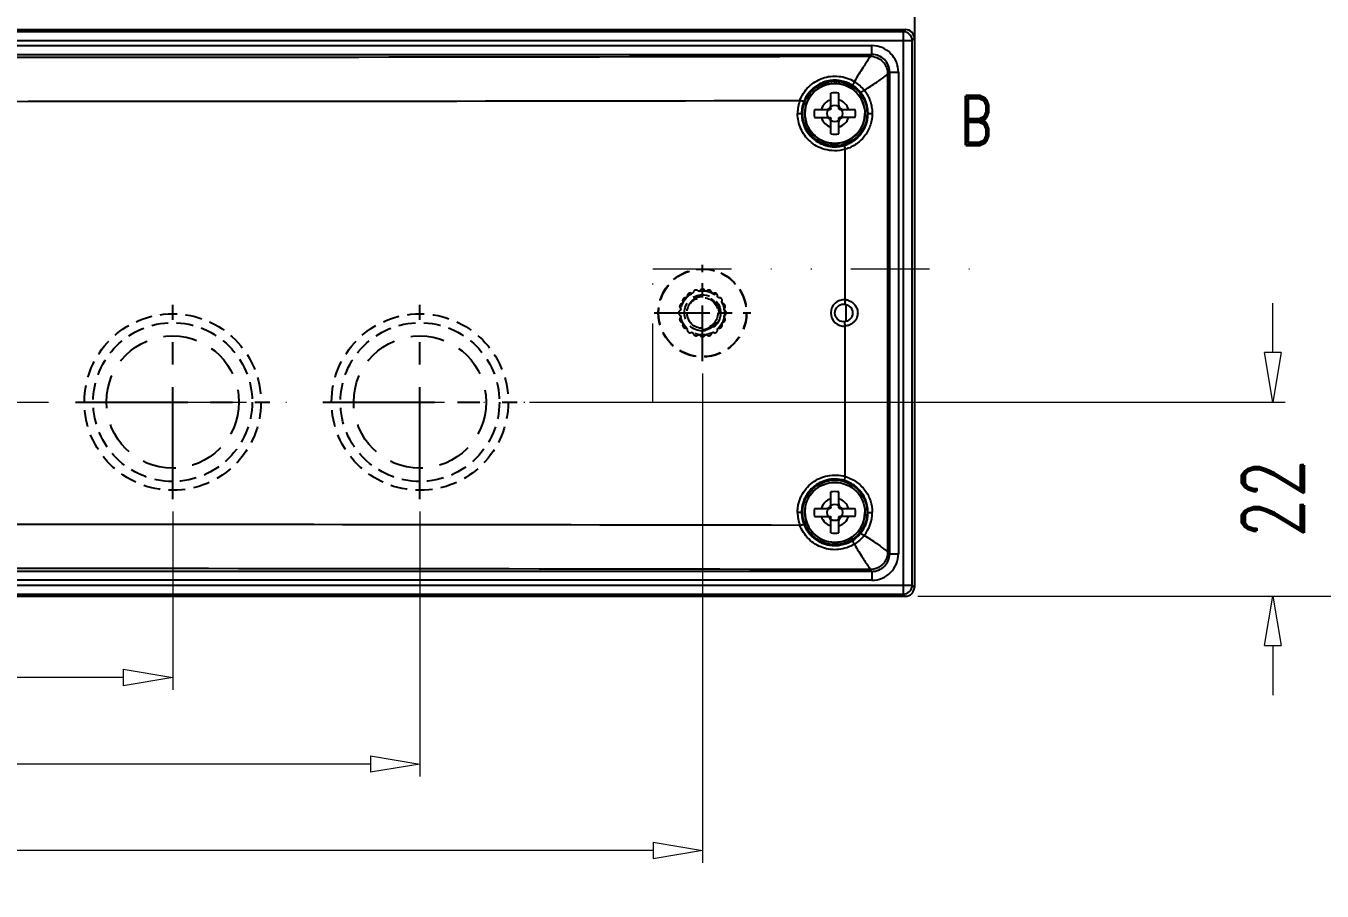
# Model space of a CAD drawing. Header units: millimetres. Extents: x -1995 to -555, y 489 to 1011.
# Drawn here: x -1834.2 to -1687.4, y 731.7 to 829.7 of the extents above; entities that cross this region are included whole.
import ezdxf
from ezdxf.enums import TextEntityAlignment as Align

# ---------------------------------------------------------------- set-up
doc = ezdxf.new("R2010")
doc.units = ezdxf.units.MM
for name, pattern in [('CENTER', [50.8, 31.75, -6.35, 6.35, -6.35]), ('DIVIDE', [31.75, 12.7, -6.35, 0, -6.35, 0, -6.35]), ('HIDDEN', [9.525, 6.35, -3.175])]:
    doc.linetypes.add(name, pattern=pattern)
doc.layers.add('dim', color=82, linetype='Continuous', lineweight=9)
doc.layers.add('hatch', color=56, linetype='Continuous', lineweight=9)
doc.styles.add('ROMAND', font='romand.shx', dxfattribs={"width": 0.75, "bigfont": 'gbcbig.shx'})
doc.dimstyles.new('YanXiu', dxfattribs={"dimtxt": 2.5, "dimasz": 2.2, "dimexe": 1, "dimexo": 0, "dimgap": 0.66, "dimtad": 0, "dimzin": 1, "dimdsep": 46, "dimtxsty": 'ROMAND', "dimblk": 'CLOSEDBLANK', "dimcen": 0, "dimclrd": 3, "dimclre": 3, "dimclrt": 7, "dimazin": 0, "dimtfac": 1, "dimtofl": 0, "dimtmove": 0, "dimatfit": 3, "dimldrblk": 'CLOSEDBLANK', "dimfxl": 1, "dimlwd": 5, "dimlwe": 5, "dimarcsym": 0})

# ---------------------------------------------------------------- blocks, each defined once
blk = doc.blocks.new('_ClosedBlank')
at = {"color": 0, "linetype": 'ByBlock', "lineweight": -2}
for p, q in [((-1, 0.167), (0, 0)), ((-1, 0.167), (-1, -0.167)), ((0, 0), (-1, -0.167))]:
    blk.add_line(p, q, dxfattribs=at)
blk = doc.blocks.new('*D127')
at = {"layer": 'Defpoints', "color": 0}
for p in [(-1778.54, 787.07), (-1692.94, 787.07), (-1734.54, 765.07)]:
    blk.add_point(p, dxfattribs=at)
at = {"layer": 'dim', "color": 3, "lineweight": 5}
for p, q in [((-1692.94, 792.67), (-1692.94, 798.27)), ((-1777.14, 787.07), (-1691.54, 787.07)), ((-1733.14, 765.07), (-1691.54, 765.07)), ((-1692.94, 759.47), (-1692.94, 753.87))]:
    blk.add_line(p, q, dxfattribs=at)
at = {"layer": 'dim', "color": 3, "lineweight": 5, "xscale": 5.600000000000001, "yscale": 5.600000000000001, "zscale": 5.600000000000001}
for p, rotation in [((-1692.94, 787.07), 270), ((-1692.94, 765.07), 90)]:
    blk.add_blockref('_ClosedBlank', p, dxfattribs=dict(at, rotation=rotation))
at = {"layer": 'dim', "color": 7, "insert": (-1692.94, 776.07), "char_height": 7, "attachment_point": 5, "rotation": 90, "style": 'ROMAND'}
blk.add_mtext('22', dxfattribs=at)
blk = doc.blocks.new('*D149')
at = {"layer": 'Defpoints', "color": 0}
for p in [(-1744.35, 970.57), (-1734.54, 765.07), (-1682.94, 765.07)]:
    blk.add_point(p, dxfattribs=at)
at = {"layer": 'dim', "color": 3, "lineweight": 5}
for p, q in [((-1742.95, 970.57), (-1681.54, 970.57)), ((-1682.94, 964.97), (-1682.94, 879.84)), ((-1682.94, 770.67), (-1682.94, 855.79)), ((-1733.14, 765.07), (-1681.54, 765.07))]:
    blk.add_line(p, q, dxfattribs=at)
at = {"layer": 'dim', "color": 3, "lineweight": 5, "xscale": 5.600000000000001, "yscale": 5.600000000000001, "zscale": 5.600000000000001}
for p, rotation in [((-1682.94, 970.57), 90), ((-1682.94, 765.07), 270)]:
    blk.add_blockref('_ClosedBlank', p, dxfattribs=dict(at, rotation=rotation))
at = {"layer": 'dim', "color": 7, "insert": (-1682.94, 867.82), "char_height": 7, "attachment_point": 5, "rotation": 90, "style": 'ROMAND'}
blk.add_mtext('205.5', dxfattribs=at)
blk = doc.blocks.new('*D154')
at = {"layer": 'Defpoints', "color": 0}
for p in [(-1877.54, 776.07), (-1817.54, 776.07), (-1817.54, 755.85)]:
    blk.add_point(p, dxfattribs=at)
at = {"layer": 'dim', "color": 3, "lineweight": 5}
for p, q in [((-1877.54, 774.67), (-1877.54, 754.45)), ((-1817.54, 774.67), (-1817.54, 754.45)), ((-1871.94, 755.85), (-1853.07, 755.85)), ((-1823.14, 755.85), (-1842.02, 755.85))]:
    blk.add_line(p, q, dxfattribs=at)
at = {"layer": 'dim', "color": 3, "lineweight": 5, "xscale": 5.600000000000001, "yscale": 5.600000000000001, "zscale": 5.600000000000001, "rotation": 180}
blk.add_blockref('_ClosedBlank', (-1877.54, 755.85), dxfattribs=at)
at = {"layer": 'dim', "color": 3, "lineweight": 5, "xscale": 5.600000000000001, "yscale": 5.600000000000001, "zscale": 5.600000000000001}
blk.add_blockref('_ClosedBlank', (-1817.54, 755.85), dxfattribs=at)
at = {"layer": 'dim', "color": 7, "insert": (-1847.54, 755.85), "char_height": 7, "attachment_point": 5, "style": 'ROMAND'}
blk.add_mtext('60', dxfattribs=at)
blk = doc.blocks.new('*D155')
at = {"layer": 'Defpoints', "color": 0}
for p in [(-1905.54, 776.07), (-1789.54, 776.07), (-1789.54, 746.05)]:
    blk.add_point(p, dxfattribs=at)
at = {"layer": 'dim', "color": 3, "lineweight": 5}
for p, q in [((-1905.54, 774.67), (-1905.54, 744.65)), ((-1789.54, 774.67), (-1789.54, 744.65)), ((-1899.94, 746.05), (-1855.32, 746.05)), ((-1795.14, 746.05), (-1839.77, 746.05))]:
    blk.add_line(p, q, dxfattribs=at)
at = {"layer": 'dim', "color": 3, "lineweight": 5, "xscale": 5.600000000000001, "yscale": 5.600000000000001, "zscale": 5.600000000000001, "rotation": 180}
blk.add_blockref('_ClosedBlank', (-1905.54, 746.05), dxfattribs=at)
at = {"layer": 'dim', "color": 3, "lineweight": 5, "xscale": 5.600000000000001, "yscale": 5.600000000000001, "zscale": 5.600000000000001}
blk.add_blockref('_ClosedBlank', (-1789.54, 746.05), dxfattribs=at)
at = {"layer": 'dim', "color": 7, "insert": (-1847.54, 746.05), "char_height": 7, "attachment_point": 5, "style": 'ROMAND'}
blk.add_mtext('116', dxfattribs=at)
blk = doc.blocks.new('*D156')
at = {"layer": 'Defpoints', "color": 0}
for p in [(-1937.54, 791.7), (-1757.54, 791.7), (-1757.54, 736.25)]:
    blk.add_point(p, dxfattribs=at)
at = {"layer": 'dim', "color": 3, "lineweight": 5}
for p, q in [((-1937.54, 790.3), (-1937.54, 734.85)), ((-1757.54, 790.3), (-1757.54, 734.85)), ((-1931.94, 736.25), (-1855.32, 736.25)), ((-1763.14, 736.25), (-1839.77, 736.25))]:
    blk.add_line(p, q, dxfattribs=at)
at = {"layer": 'dim', "color": 3, "lineweight": 5, "xscale": 5.600000000000001, "yscale": 5.600000000000001, "zscale": 5.600000000000001, "rotation": 180}
blk.add_blockref('_ClosedBlank', (-1937.54, 736.25), dxfattribs=at)
at = {"layer": 'dim', "color": 3, "lineweight": 5, "xscale": 5.600000000000001, "yscale": 5.600000000000001, "zscale": 5.600000000000001}
blk.add_blockref('_ClosedBlank', (-1757.54, 736.25), dxfattribs=at)
at = {"layer": 'dim', "color": 7, "insert": (-1847.54, 736.25), "char_height": 7, "attachment_point": 5, "style": 'ROMAND'}
blk.add_mtext('180', dxfattribs=at)

msp = doc.modelspace()

# ---------------------------------------------------------------- linework, layer by layer
at = {"color": 7, "linetype": 'Continuous'}
for p, q in [((-1733.542, 839.916), (-1733.542, 766.065)), ((-1961.296, 828.02), (-1733.788, 828.02)), ((-1960.543, 829.265), (-1734.541, 829.265)), ((-1734.787, 829.02), (-1960.297, 829.02)), ((-1734.787, 829.02), (-1734.541, 829.265)), ((-1734.787, 765.311), (-1734.787, 829.02)), ((-1733.788, 828.02), (-1733.542, 828.266)), ((-1733.788, 766.31), (-1733.788, 828.02)), ((-1956.732, 827.454), (-1738.352, 827.454)), ((-1738.352, 826.454), (-1738.352, 827.454)), ((-1956.733, 826.454), (-1738.351, 826.454)), ((-1738.351, 826.454), (-1738.555, 826.251)), ((-1736.353, 824.455), (-1736.562, 824.246)), ((-1736.562, 770.084), (-1736.562, 824.246)), ((-1736.353, 824.455), (-1735.354, 824.455)), ((-1736.353, 824.455), (-1736.353, 769.875)), ((-1735.354, 824.455), (-1735.354, 769.875)), ((-1742.992, 820.319), (-1742.992, 822.075)), ((-1742.092, 820.319), (-1742.092, 822.075)), ((-1746.771, 819.765), (-1746.276, 819.765)), ((-1744.852, 820.215), (-1743.096, 820.215)), ((-1744.852, 819.315), (-1743.096, 819.315)), ((-1742.992, 817.456), (-1742.992, 819.211)), ((-1742.092, 817.456), (-1742.092, 819.211)), ((-1741.988, 820.215), (-1740.232, 820.215)), ((-1740.232, 819.315), (-1741.988, 819.315)), ((-1738.816, 819.765), (-1738.313, 819.765)), ((-1741.377, 798.659), (-1741.377, 815.7)), ((-1741.292, 798.161), (-1741.292, 796.169)), ((-1741.377, 778.631), (-1741.377, 795.671)), ((-1742.992, 775.119), (-1742.992, 776.875)), ((-1742.092, 775.119), (-1742.092, 776.875)), ((-1746.276, 774.565), (-1746.771, 774.565)), ((-1744.852, 775.015), (-1743.096, 775.015)), ((-1744.852, 774.115), (-1743.096, 774.115)), ((-1742.992, 772.256), (-1742.992, 774.011)), ((-1742.092, 772.256), (-1742.092, 774.011)), ((-1741.988, 775.015), (-1740.232, 775.015)), ((-1740.232, 774.115), (-1741.988, 774.115)), ((-1738.816, 774.565), (-1738.313, 774.565)), ((-1736.562, 770.084), (-1736.353, 769.875)), ((-1736.353, 769.875), (-1735.354, 769.875)), ((-1738.351, 767.876), (-1956.733, 767.876)), ((-1738.555, 768.079), (-1738.351, 767.876)), ((-1738.352, 767.876), (-1738.352, 766.877)), ((-1961.296, 766.31), (-1733.788, 766.31)), ((-1738.352, 766.877), (-1956.732, 766.877)), ((-1733.542, 766.065), (-1733.788, 766.31)), ((-1960.543, 765.065), (-1734.541, 765.065)), ((-1960.297, 765.311), (-1734.787, 765.311)), ((-1734.541, 765.065), (-1734.787, 765.311))]:
    msp.add_line(p, q, dxfattribs=at)
at = {"color": 1, "linetype": 'CENTER', "ltscale": 0.198604}
for p, q in [((-1757.542, 791.704), (-1757.542, 802.627)), ((-1763.004, 797.165), (-1752.08, 797.165))]:
    msp.add_line(p, q, dxfattribs=at)
at = {"color": 1, "linetype": 'CENTER', "ltscale": 0.4}
for p, q in [((-1817.542, 776.065), (-1817.542, 798.065)), ((-1789.542, 776.065), (-1789.542, 798.065)), ((-1828.542, 787.065), (-1806.542, 787.065)), ((-1800.542, 787.065), (-1778.542, 787.065))]:
    msp.add_line(p, q, dxfattribs=at)
at = {"color": 7, "linetype": 'Continuous'}
for centre, radius in [((-1742.542, 819.765), 3.65), ((-1742.542, 819.765), 3.4), ((-1741.542, 797.165), 1), ((-1742.542, 774.565), 3.65), ((-1742.542, 774.565), 3.4)]:
    msp.add_circle(centre, radius, dxfattribs=at)
at = {"color": 3, "linetype": 'HIDDEN', "ltscale": 0.3}
for centre, radius in [((-1757.542, 797.165), 5), ((-1757.542, 797.165), 4.965), ((-1757.542, 797.165), 2.5), ((-1757.542, 797.165), 2.05), ((-1757.542, 797.165), 1.75), ((-1817.542, 787.065), 10), ((-1817.542, 787.065), 9), ((-1789.542, 787.065), 10), ((-1789.542, 787.065), 9)]:
    msp.add_circle(centre, radius, dxfattribs=at)
at = {"color": 3, "linetype": 'HIDDEN', "ltscale": 0.6}
for centre in [(-1817.542, 787.065), (-1789.542, 787.065)]:
    msp.add_circle(centre, 7.5, dxfattribs=at)
at = {"color": 7, "linetype": 'Continuous'}
for centre, radius, start, end in [((-1734.789, 828.019), 1.001, 0.08378, 89.91622), ((-1738.351, 824.456), 2.998, 359.98918, 90.01084), ((-1847.542, 50851.781), 50025.648, 269.8751736, 270.1248264), ((-1738.35, 824.458), 1.997, 359.93808, 90.05484), ((-1742.542, 819.765), 3.4, 9.74553, 0), ((-1742.542, 819.765), 2.353, 78.97504, 101.02496), ((-1742.53, 819.782), 3.709, 39.23203, 58.15951), ((-1742.543, 819.764), 4.231, 38.22845, 58.46138), ((-1742.551, 819.766), 3.735, 359.98464, 39.20726), ((-1847.541, 51025.314), 50204.178, 269.8788373, 270.1153058), ((-1742.511, 819.76), 4.26, 159.70232, 179.92495), ((-1742.545, 819.765), 3.731, 158.96625, 179.99874), ((-1742.542, 819.765), 1.6, 106.33482, 163.66518), ((-1742.542, 819.765), 0.9, 60, 120), ((-1742.542, 819.765), 1.6, 16.33482, 73.66518), ((-1742.544, 819.765), 3.732, 180.0008, 286.16376), ((-1742.542, 819.765), 2.353, 168.97504, 191.02496), ((-1742.542, 819.765), 1.6, 196.33482, 253.66518), ((-1742.542, 819.765), 0.9, 150, 210), ((-1742.542, 819.765), 1.6, 286.33482, 343.66518), ((-1742.542, 819.765), 0.9, 330, 30), ((-1742.542, 819.765), 2.353, 348.97504, 11.02496), ((-1742.542, 819.765), 0.9, 240, 300), ((-1742.542, 819.765), 2.353, 258.97504, 281.02496), ((-1741.512, 797.165), 1.5, 84.85652, 179.98905), ((-1741.518, 797.064), 1.601, 68.19306, 84.9574), ((-1741.512, 797.165), 1.5, 180.01113, 275.15525), ((-1742.544, 774.565), 3.732, 73.85029, 180.00046), ((-1742.542, 774.565), 2.353, 78.97504, 101.02496), ((-1742.542, 774.565), 3.4, 170.25447, 0), ((-1742.542, 774.565), 1.6, 106.33482, 163.66518), ((-1742.542, 774.565), 0.9, 60, 120), ((-1742.542, 774.565), 1.6, 16.33482, 73.66518), ((-1742.571, 774.56), 4.2, 179.9292, 200.44353), ((-1742.545, 774.565), 3.731, 179.99904, 201.03601), ((-1742.542, 774.565), 2.353, 168.97504, 191.02496), ((-1742.542, 774.565), 1.6, 196.33482, 253.66518), ((-1742.542, 774.565), 0.9, 150, 210), ((-1742.542, 774.565), 0.9, 240, 300), ((-1742.542, 774.565), 1.6, 286.33482, 343.66518), ((-1742.542, 774.565), 0.9, 330, 30), ((-1742.542, 774.565), 2.353, 348.97504, 11.02496), ((-1742.551, 774.564), 3.735, 320.75236, 0.01419), ((-1742.542, 774.565), 4.229, 321.77674, 0.00002), ((-1847.54, -49430.603), 50203.797, 89.8846937, 90.121164), ((-1742.542, 774.565), 2.353, 258.97504, 281.02496), ((-1742.529, 774.548), 3.708, 301.8144, 320.72935), ((-1742.5, 774.521), 3.7, 301.56868, 321.09309), ((-1738.351, 769.874), 2.998, 269.98803, 0.01197), ((-1738.35, 769.873), 1.997, 269.94519, 0.06192), ((-1847.542, -49259.296), 50027.494, 89.8751782, 90.1248218), ((-1734.789, 766.312), 1.001, 270.08378, 359.91622), ((-1734.542, 766.065), 1, 270, 0)]:
    msp.add_arc(centre, radius, start, end, dxfattribs=at)
at = {"color": 3, "linetype": 'HIDDEN', "ltscale": 0.3}
for centre, radius, start, end in [((-1759.471, 798.567), 0.315, 71.97438, 216.02562), ((-1757.542, 797.165), 2.5, 132.8921, 137.1079), ((-1758.944, 799.094), 0.315, 53.97438, 198.02562), ((-1757.542, 797.165), 2.5, 114.8921, 119.1079), ((-1758.279, 799.433), 0.315, 35.97438, 180.02562), ((-1757.542, 797.165), 2.5, 96.8921, 101.1079), ((-1757.542, 799.55), 0.315, 17.97438, 162.02562), ((-1757.542, 797.165), 2.5, 78.8921, 83.1079), ((-1756.805, 799.433), 0.315, 359.97438, 144.02562), ((-1757.542, 797.165), 2.5, 60.8921, 65.1079), ((-1756.14, 799.094), 0.315, 341.97438, 126.02562), ((-1757.542, 797.165), 2.5, 42.8921, 47.1079), ((-1755.613, 798.567), 0.315, 323.97438, 108.02562), ((-1759.927, 797.165), 0.315, 107.97438, 252.02562), ((-1759.81, 797.902), 0.315, 89.97438, 234.02562), ((-1757.542, 797.165), 2.5, 168.8921, 173.1079), ((-1757.542, 797.165), 2.5, 150.8921, 155.1079), ((-1757.557, 797.199), 1.764, 181.10466, 225.58201), ((-1757.542, 797.165), 2.5, 24.8921, 29.1079), ((-1755.274, 797.902), 0.315, 305.97438, 90.02562), ((-1757.542, 797.165), 2.5, 6.8921, 11.1079), ((-1755.157, 797.165), 0.315, 287.97438, 72.02562), ((-1759.81, 796.428), 0.315, 125.97438, 270.02562), ((-1757.542, 797.165), 2.5, 186.8921, 191.1079), ((-1757.542, 797.165), 2.5, 204.8921, 209.1079), ((-1759.471, 795.764), 0.315, 143.97438, 288.02562), ((-1757.571, 797.188), 1.746, 225.64626, 226.02395), ((-1757.571, 797.187), 1.745, 226.02397, 226.19086), ((-1755.613, 795.764), 0.315, 251.97438, 36.02562), ((-1757.542, 797.165), 2.5, 330.8921, 335.1079), ((-1755.274, 796.428), 0.315, 269.97438, 54.02562), ((-1757.542, 797.165), 2.5, 348.8921, 353.1079), ((-1757.542, 797.165), 2.5, 222.8921, 227.1079), ((-1758.944, 795.236), 0.315, 161.97438, 306.02562), ((-1757.542, 797.165), 2.5, 240.8921, 245.1079), ((-1758.279, 794.897), 0.315, 179.97438, 324.02562), ((-1757.542, 797.165), 2.5, 258.8921, 263.1079), ((-1757.542, 794.781), 0.315, 197.97438, 342.02562), ((-1757.542, 797.165), 2.5, 276.8921, 281.1079), ((-1756.805, 794.897), 0.315, 215.97438, 0.02562), ((-1757.542, 797.165), 2.5, 294.8921, 299.1079), ((-1756.14, 795.236), 0.315, 233.97438, 18.02562), ((-1757.542, 797.165), 2.5, 312.8921, 317.1079)]:
    msp.add_arc(centre, radius, start, end, dxfattribs=at)
at = {"color": 7, "linetype": 'Continuous'}
for centre, major_axis, ratio, start_param, end_param in [((-1734.543, 828.265), (0.708, 0.708), 0.9987828, -0.7847892, 0.7847892), ((-1743.51, 820.733), (0.373, -0.373), 0.9653174, -0.7677527, 0.7677527), ((-1741.574, 820.733), (-0.373, -0.373), 0.9653174, -0.7677527, 0.7677527), ((-1743.51, 818.797), (0.373, 0.373), 0.9653174, -0.7677527, 0.7677527), ((-1741.574, 818.797), (-0.373, 0.373), 0.9653174, -0.7677527, 0.7677527), ((-1743.51, 775.533), (0.373, -0.373), 0.9653174, -0.7677527, 0.7677527), ((-1741.574, 775.533), (-0.373, -0.373), 0.9653174, -0.7677527, 0.7677527), ((-1743.51, 773.597), (0.373, 0.373), 0.9653174, -0.7677527, 0.7677527), ((-1741.574, 773.597), (-0.373, 0.373), 0.9653174, -0.7677527, 0.7677527), ((-1734.543, 766.066), (-0.708, 0.708), 0.9987828, -3.9263818, -2.3568035)]:
    msp.add_ellipse(centre, major_axis=major_axis, ratio=ratio, start_param=start_param, end_param=end_param, dxfattribs=at)
for points, start_tangent, end_tangent in [([(-1738.555, 826.251), (-1738.581, 826.16), (-1738.735, 825.917), (-1739.012, 825.503), (-1739.39, 824.924), (-1739.837, 824.209), (-1740.331, 823.369)], (0.8699329, -0.4931701), (-0.4935623, -0.8697105)), ([(-1738.555, 826.251), (-1737.794, 826.094), (-1737.145, 825.662), (-1736.897, 825.359), (-1736.714, 825.012), (-1736.562, 824.246)], (0.9999946, -0.0032846), (-0.00084, -0.9999996)), ([(-1746.506, 821.237), (-1746.093, 822.061), (-1745.504, 822.783), (-1744.765, 823.362), (-1743.924, 823.762), (-1743.021, 823.967), (-1742.093, 823.97), (-1741.183, 823.77), (-1740.33, 823.37)], (0.348126, 0.9374478), (0.8523378, -0.5229916)), ([(-1739.22, 822.381), (-1738.465, 822.855), (-1737.817, 823.289), (-1737.285, 823.667), (-1736.893, 823.964), (-1736.654, 824.159), (-1736.562, 824.246)], (0.8555018, 0.5177998), (0.5577438, 0.8300132)), ([(-1740.562, 822.962), (-1741.249, 823.295), (-1741.906, 823.469), (-1742.51, 823.524), (-1743.043, 823.492), (-1743.515, 823.398), (-1743.955, 823.253), (-1744.391, 823.046), (-1744.843, 822.75), (-1745.296, 822.344), (-1745.717, 821.808), (-1746.065, 821.123)], (-0.8513381, 0.5246174), (-0.3593215, -0.9332138)), ([(-1740.573, 822.932), (-1741.256, 823.266), (-1741.912, 823.441), (-1742.518, 823.494), (-1743.051, 823.46), (-1743.522, 823.364), (-1743.96, 823.216), (-1744.392, 823.006), (-1744.836, 822.709), (-1745.278, 822.304), (-1745.688, 821.776), (-1746.027, 821.104)], (-0.8495425, 0.5275201), (-0.3589745, -0.9333474)), ([(-1740.573, 822.932), (-1740.569, 822.946), (-1740.562, 822.962)], (-0.7307074, 0.6826908), (0.4483083, 0.893879)), ([(-1740.327, 823.368), (-1740.395, 823.249), (-1740.562, 822.962)], (-0.495327, -0.8687066), (-0.5079395, -0.8613927)), ([(-1739.62, 822.132), (-1739.697, 822.225), (-1739.777, 822.315), (-1739.86, 822.402), (-1739.946, 822.487), (-1740.038, 822.571), (-1740.134, 822.654), (-1740.235, 822.735), (-1740.34, 822.814), (-1740.45, 822.89), (-1740.562, 822.962)], (-0.6262477, 0.7796242), (-0.8510246, 0.5251258)), ([(-1739.657, 822.127), (-1739.637, 822.126), (-1739.62, 822.132)], (0.6763974, -0.7365369), (0.9265738, 0.376113)), ([(-1739.222, 822.385), (-1739.439, 822.241), (-1739.62, 822.132)], (-0.8230089, -0.5680285), (-0.8699179, -0.4931966)), ([(-1738.789, 819.765), (-1738.793, 819.945), (-1738.807, 820.14), (-1738.834, 820.348), (-1738.874, 820.564), (-1738.928, 820.784), (-1738.996, 821.004), (-1739.077, 821.218), (-1739.169, 821.423), (-1739.268, 821.613), (-1739.369, 821.784), (-1739.467, 821.93), (-1739.552, 822.046), (-1739.62, 822.132)], (0.000032, 1), (-0.644746, 0.7643969)), ([(-1739.22, 822.382), (-1739.195, 822.35), (-1739.169, 822.316), (-1739.121, 822.251), (-1739.036, 822.13), (-1738.964, 822.019), (-1738.901, 821.917), (-1738.796, 821.728), (-1738.711, 821.555), (-1738.577, 821.234), (-1738.478, 820.936), (-1738.407, 820.651), (-1738.357, 820.37), (-1738.313, 819.765)], (0.6185966, -0.7857087), (0, -1)), ([(-1746.506, 821.237), (-1746.253, 821.208), (-1746.151, 821.172), (-1746.065, 821.123)], (0.9999936, -0.0035745), (0.8058713, -0.5920907)), ([(-1746.065, 821.123), (-1746.14, 820.907), (-1746.204, 820.672), (-1746.254, 820.43), (-1746.289, 820.191), (-1746.307, 819.966), (-1746.313, 819.765)], (-0.3582014, -0.9336444), (0.0000111, -1)), ([(-1746.027, 821.104), (-1746.045, 821.113), (-1746.065, 821.123)], (-0.0000743, 1), (-0.9189891, 0.394283)), ([(-1741.377, 815.7), (-1742.6, 815.538), (-1743.696, 815.697), (-1744.609, 816.071), (-1745.354, 816.606), (-1745.953, 817.267), (-1746.4, 818.033), (-1746.676, 818.88), (-1746.771, 819.765)], (-0.9613324, -0.2753906), (0, 1)), ([(-1746.313, 819.765), (-1746.18, 818.773), (-1745.822, 817.905), (-1745.338, 817.234), (-1744.793, 816.737), (-1744.232, 816.389), (-1743.682, 816.165), (-1743.161, 816.041), (-1742.677, 815.992), (-1742.237, 816.003), (-1741.841, 816.059), (-1741.488, 816.146)], (0.0004037, -0.9999999), (0.9577356, 0.28765)), ([(-1742.992, 820.319), (-1742.994, 820.299), (-1742.999, 820.279), (-1743.009, 820.261), (-1743.022, 820.245), (-1743.038, 820.232), (-1743.056, 820.223), (-1743.076, 820.217), (-1743.096, 820.215)], (0, -1), (-1, 0)), ([(-1743.096, 819.315), (-1743.076, 819.313), (-1743.056, 819.308), (-1743.038, 819.298), (-1743.022, 819.285), (-1743.009, 819.269), (-1742.999, 819.251), (-1742.994, 819.231), (-1742.992, 819.211)], (1, 0), (0, -1)), ([(-1741.988, 820.215), (-1742.008, 820.217), (-1742.028, 820.223), (-1742.046, 820.232), (-1742.062, 820.245), (-1742.075, 820.261), (-1742.085, 820.279), (-1742.09, 820.299), (-1742.092, 820.319)], (-1, 0), (0, 1)), ([(-1742.092, 819.211), (-1742.09, 819.231), (-1742.085, 819.251), (-1742.075, 819.269), (-1742.062, 819.286), (-1742.046, 819.298), (-1742.028, 819.308), (-1742.008, 819.313), (-1741.988, 819.315)], (0, 1), (1, 0)), ([(-1741.505, 816.181), (-1741.312, 816.243), (-1741.106, 816.322), (-1740.887, 816.422), (-1740.656, 816.546), (-1740.415, 816.701), (-1740.166, 816.89), (-1739.914, 817.119), (-1739.663, 817.396), (-1739.42, 817.727), (-1739.196, 818.122), (-1739.006, 818.589), (-1738.869, 819.134), (-1738.816, 819.765)], (0.9604886, 0.2783193), (0.000083, 1)), ([(-1741.488, 816.146), (-1741.292, 816.21), (-1741.083, 816.292), (-1740.86, 816.395), (-1740.626, 816.524), (-1740.382, 816.683), (-1740.131, 816.877), (-1739.878, 817.112), (-1739.628, 817.393), (-1739.386, 817.728), (-1739.164, 818.126), (-1738.975, 818.593), (-1738.841, 819.138), (-1738.789, 819.765)], (0.9575264, 0.2883457), (0.0001605, 1)), ([(-1738.313, 819.765), (-1738.516, 818.472), (-1738.764, 817.865), (-1739.107, 817.298), (-1740.073, 816.332), (-1740.685, 815.965), (-1741.377, 815.7)], (0, -1), (-0.9613324, -0.2753907)), ([(-1741.505, 816.181), (-1741.496, 816.165), (-1741.488, 816.146)], (0.9937737, 0.111417), (0.3636397, -0.9315397)), ([(-1741.377, 815.7), (-1741.405, 815.955), (-1741.439, 816.058), (-1741.488, 816.146)], (-0.001114, 0.9999994), (-0.5682854, 0.8228315)), ([(-1741.377, 798.659), (-1741.404, 798.409), (-1741.431, 798.227), (-1741.453, 798.161)], (-0.0891671, -0.9960167), (-0.9960629, 0.0886497)), ([(-1739.961, 797.165), (-1739.976, 796.96), (-1740.014, 796.779), (-1740.069, 796.617), (-1740.14, 796.469), (-1740.226, 796.331), (-1740.325, 796.204), (-1740.436, 796.088), (-1740.56, 795.985), (-1740.695, 795.893), (-1740.844, 795.814), (-1741.006, 795.749), (-1741.184, 795.7), (-1741.377, 795.671)], (-0.0000296, -1), (-0.9962097, -0.0869843)), ([(-1740.923, 798.551), (-1740.523, 798.317), (-1740.215, 797.984), (-1740.025, 797.589), (-1739.961, 797.165)], (0.9282433, -0.3719737), (-0.0000313, -1)), ([(-1741.377, 795.671), (-1741.404, 795.921), (-1741.431, 796.103), (-1741.453, 796.169)], (-0.0891964, 0.9960141), (-0.9959848, -0.0895228)), ([(-1746.771, 774.565), (-1746.744, 775.05), (-1746.661, 775.523), (-1746.523, 775.989), (-1746.333, 776.439), (-1745.807, 777.253), (-1745.114, 777.922), (-1744.284, 778.419), (-1743.352, 778.716), (-1742.361, 778.788), (-1741.377, 778.631)], (0, 1), (0.9613324, -0.2753907)), ([(-1741.487, 778.184), (-1742.498, 778.336), (-1743.483, 778.217), (-1744.311, 777.896), (-1744.962, 777.457), (-1745.455, 776.959), (-1745.812, 776.442), (-1746.057, 775.931), (-1746.209, 775.443), (-1746.289, 774.986), (-1746.313, 774.565)], (-0.9597578, 0.2808289), (0.0000459, -1)), ([(-1741.506, 778.15), (-1741.496, 778.165), (-1741.487, 778.184)], (0.9917865, -0.1279042), (0.3760194, 0.9266118)), ([(-1738.816, 774.565), (-1738.902, 775.365), (-1739.172, 776.159), (-1739.624, 776.887), (-1740.214, 777.48), (-1740.86, 777.895), (-1741.506, 778.15)], (-0.0001385, 1), (-0.9605208, 0.2782081)), ([(-1741.487, 778.184), (-1741.439, 778.272), (-1741.405, 778.375), (-1741.377, 778.631)], (0.5706966, 0.821161), (-0.0016341, 0.9999987)), ([(-1738.789, 774.565), (-1738.873, 775.361), (-1739.139, 776.155), (-1739.587, 776.891), (-1740.179, 777.495), (-1740.831, 777.922), (-1741.487, 778.184)], (-0.0001517, 1), (-0.9593465, 0.2822309)), ([(-1741.377, 778.631), (-1740.719, 778.382), (-1740.124, 778.035), (-1739.594, 777.596), (-1739.143, 777.081), (-1738.784, 776.506), (-1738.524, 775.884), (-1738.313, 774.565)], (0.9613324, -0.2753907), (0, -1)), ([(-1742.992, 775.119), (-1742.994, 775.099), (-1742.999, 775.079), (-1743.009, 775.061), (-1743.022, 775.045), (-1743.038, 775.032), (-1743.056, 775.023), (-1743.076, 775.017), (-1743.096, 775.015)], (0, -1), (-1, 0)), ([(-1741.988, 775.015), (-1742.008, 775.017), (-1742.028, 775.023), (-1742.046, 775.032), (-1742.062, 775.045), (-1742.075, 775.061), (-1742.085, 775.079), (-1742.09, 775.099), (-1742.092, 775.119)], (-1, 0), (0, 1)), ([(-1746.313, 774.565), (-1746.299, 774.245), (-1746.255, 773.9), (-1746.175, 773.543), (-1746.065, 773.208)], (0.0000254, -1), (0.3578865, -0.9337651)), ([(-1743.096, 774.115), (-1743.076, 774.113), (-1743.056, 774.108), (-1743.038, 774.098), (-1743.022, 774.085), (-1743.009, 774.069), (-1742.999, 774.051), (-1742.994, 774.031), (-1742.992, 774.011)], (1, 0), (0, -1)), ([(-1742.092, 774.011), (-1742.09, 774.031), (-1742.085, 774.051), (-1742.075, 774.069), (-1742.062, 774.086), (-1742.046, 774.098), (-1742.028, 774.108), (-1742.008, 774.113), (-1741.988, 774.115)], (0, 1), (1, 0)), ([(-1739.621, 772.197), (-1739.378, 772.537), (-1739.157, 772.937), (-1738.971, 773.405), (-1738.84, 773.947), (-1738.789, 774.565)], (0.6266798, 0.7792769), (0.0002929, 1)), ([(-1746.065, 773.208), (-1746.151, 773.158), (-1746.253, 773.122), (-1746.506, 773.093)], (-0.8058212, -0.592159), (-0.9999941, -0.0034373)), ([(-1740.33, 770.961), (-1741.184, 770.56), (-1742.097, 770.36), (-1743.025, 770.364), (-1743.93, 770.57), (-1744.769, 770.971), (-1745.506, 771.549), (-1746.093, 772.27), (-1746.506, 773.093)], (-0.8525732, -0.5226078), (-0.348126, 0.9374478)), ([(-1746.027, 773.226), (-1746.044, 773.217), (-1746.065, 773.208)], (-0.0047703, -0.9999886), (-0.9189852, -0.394292)), ([(-1746.065, 773.208), (-1745.741, 772.559), (-1745.329, 772.021), (-1744.876, 771.605), (-1744.419, 771.299), (-1743.968, 771.081), (-1743.5, 770.927), (-1742.99, 770.832), (-1742.427, 770.808), (-1741.829, 770.875), (-1741.213, 771.049), (-1740.563, 771.368)], (0.3591944, -0.9332628), (0.851616, 0.5241661)), ([(-1746.027, 773.226), (-1745.711, 772.591), (-1745.31, 772.061), (-1744.868, 771.647), (-1744.419, 771.34), (-1743.972, 771.12), (-1743.507, 770.962), (-1742.999, 770.864), (-1742.435, 770.837), (-1741.835, 770.904), (-1741.22, 771.078), (-1740.574, 771.397)], (0.3589318, -0.9333638), (0.8497695, 0.5271544)), ([(-1739.659, 772.201), (-1739.639, 772.203), (-1739.621, 772.197)], (0.6762344, 0.7366866), (0.9266444, -0.3759389)), ([(-1739.621, 772.197), (-1739.537, 772.143), (-1739.222, 771.945)], (0.8383281, -0.5451661), (0.85125, -0.5247603)), ([(-1740.574, 771.397), (-1740.57, 771.383), (-1740.563, 771.368)], (-0.7330556, -0.6801687), (0.447914, -0.8940766)), ([(-1740.563, 771.368), (-1740.462, 771.185), (-1740.327, 770.963)], (0.4637674, -0.885957), (0.5311259, -0.8472929)), ([(-1739.22, 771.949), (-1739.73, 771.405), (-1740.33, 770.961)], (-0.618749, -0.7855888), (-0.8519979, -0.5235452)), ([(-1740.33, 770.961), (-1739.837, 770.121), (-1739.39, 769.406), (-1739.012, 768.827), (-1738.736, 768.414), (-1738.581, 768.17), (-1738.555, 768.079)], (0.4929708, -0.8700459), (-0.8696777, -0.4936199)), ([(-1736.562, 770.084), (-1736.654, 770.171), (-1736.893, 770.367), (-1737.285, 770.663), (-1737.817, 771.041), (-1738.465, 771.475), (-1739.22, 771.949)], (-0.5579693, 0.8298616), (-0.8553394, 0.5180681)), ([(-1736.562, 770.084), (-1736.714, 769.318), (-1736.898, 768.972), (-1737.146, 768.668), (-1737.794, 768.236), (-1738.555, 768.079)], (0.00084, -0.9999996), (-0.9999946, -0.0032846))]:
    msp.add_spline(points, degree=3, dxfattribs=dict(at, start_tangent=start_tangent, end_tangent=end_tangent))
at = {"color": 3, "linetype": 'HIDDEN', "ltscale": 0.3}
for points, start_tangent, end_tangent in [([(-1755.649, 797.165), (-1755.678, 797.459), (-1755.753, 797.747), (-1755.872, 798.019), (-1756.03, 798.265), (-1756.223, 798.483), (-1756.45, 798.669), (-1756.704, 798.818), (-1756.974, 798.923), (-1757.254, 798.984), (-1757.541, 799.001), (-1757.829, 798.973), (-1758.106, 798.9), (-1758.367, 798.786), (-1758.606, 798.633), (-1758.818, 798.445), (-1758.998, 798.226), (-1759.141, 797.982), (-1759.244, 797.718), (-1759.304, 797.444), (-1759.321, 797.165)], (-0.0192152, 0.9998154), (0.0204494, -0.9997909)), ([(-1757.542, 795.215), (-1757.239, 795.245), (-1756.945, 795.321), (-1756.667, 795.442), (-1756.412, 795.604), (-1756.186, 795.803), (-1755.995, 796.035), (-1755.842, 796.294), (-1755.731, 796.575), (-1755.667, 796.869), (-1755.649, 797.165)], (0.999826, 0.0186523), (-0.0192152, 0.9998154)), ([(-1756.305, 795.928), (-1756.458, 795.749), (-1756.636, 795.59), (-1756.838, 795.454), (-1757.058, 795.345), (-1757.294, 795.264), (-1757.542, 795.215)], (-0.5979165, -0.8015584), (-0.9915808, -0.1294892))]:
    msp.add_spline(points, degree=3, dxfattribs=dict(at, start_tangent=start_tangent, end_tangent=end_tangent))
at = {"layer": 'hatch', "color": 2}
msp.add_lwpolyline([(-1726.542, 802.165, 0, 0, 0), (-1726.542, 807.765, 1.68, 0, 0), (-1726.542, 813.365, 0, 0, 0)], format="xyseb", dxfattribs=at)
at = {"layer": 'hatch', "linetype": 'DIVIDE', "ltscale": 0.7}
msp.add_lwpolyline([(-1981.641, 797.165), (-1930.199, 797.165), (-1930.199, 787.065), (-1763.148, 787.065), (-1763.148, 802.165), (-1723.059, 802.165)], dxfattribs=at)

# ---------------------------------------------------------------- texts
at = {"layer": 'hatch', "color": 6, "style": 'ROMAND', "width": 0.8}
msp.add_text('B', height=5.6, dxfattribs=at).set_placement((-1726.542, 818.965), align=Align.MIDDLE)

# ---------------------------------------------------------------- dimensions: what is measured, and where the dimension line sits
at = {"layer": 'dim'}
dim = msp.add_linear_dim(base=(-1682.94, 765.065), p1=(-1744.353, 970.565), p2=(-1734.541, 765.065), angle=90, dimstyle='YanXiu', override={"dimtxt": 7, "dimasz": 5.6, "dimexe": 1.3993, "dimexo": 1.3993, "dimgap": 1.3993, "dimzin": 8}, dxfattribs=at)
dim.commit()
dim.dimension.update_dxf_attribs({"geometry": '*D149', "text_midpoint": (-1682.94, 867.815)})
dim = msp.add_linear_dim(base=(-1692.94, 787.065), p1=(-1734.541, 765.065), p2=(-1778.542, 787.065), angle=90, dimstyle='YanXiu', override={"dimtxt": 7, "dimasz": 5.6, "dimexe": 1.3993, "dimexo": 1.3993, "dimgap": 1.3993, "dimzin": 8}, dxfattribs=at)
dim.commit()
dim.dimension.update_dxf_attribs({"geometry": '*D127', "text_midpoint": (-1692.94, 776.065), "dimtype": 160})
for base, p1, p2, picture, middle in [((-1757.542, 736.247), (-1937.542, 791.704), (-1757.542, 791.704), '*D156', (-1847.542, 736.247)), ((-1789.542, 746.047), (-1905.542, 776.065), (-1789.542, 776.065), '*D155', (-1847.542, 746.047)), ((-1817.542, 755.847), (-1877.542, 776.065), (-1817.542, 776.065), '*D154', (-1847.542, 755.847))]:
    dim = msp.add_linear_dim(base=base, p1=p1, p2=p2, dimstyle='YanXiu', override={"dimtxt": 7, "dimasz": 5.6, "dimexe": 1.3993, "dimexo": 1.3993, "dimgap": 1.3993, "dimzin": 8}, dxfattribs=at)
    dim.commit()
    dim.dimension.update_dxf_attribs({"geometry": picture, "text_midpoint": middle})

doc.saveas('drawing.dxf')
